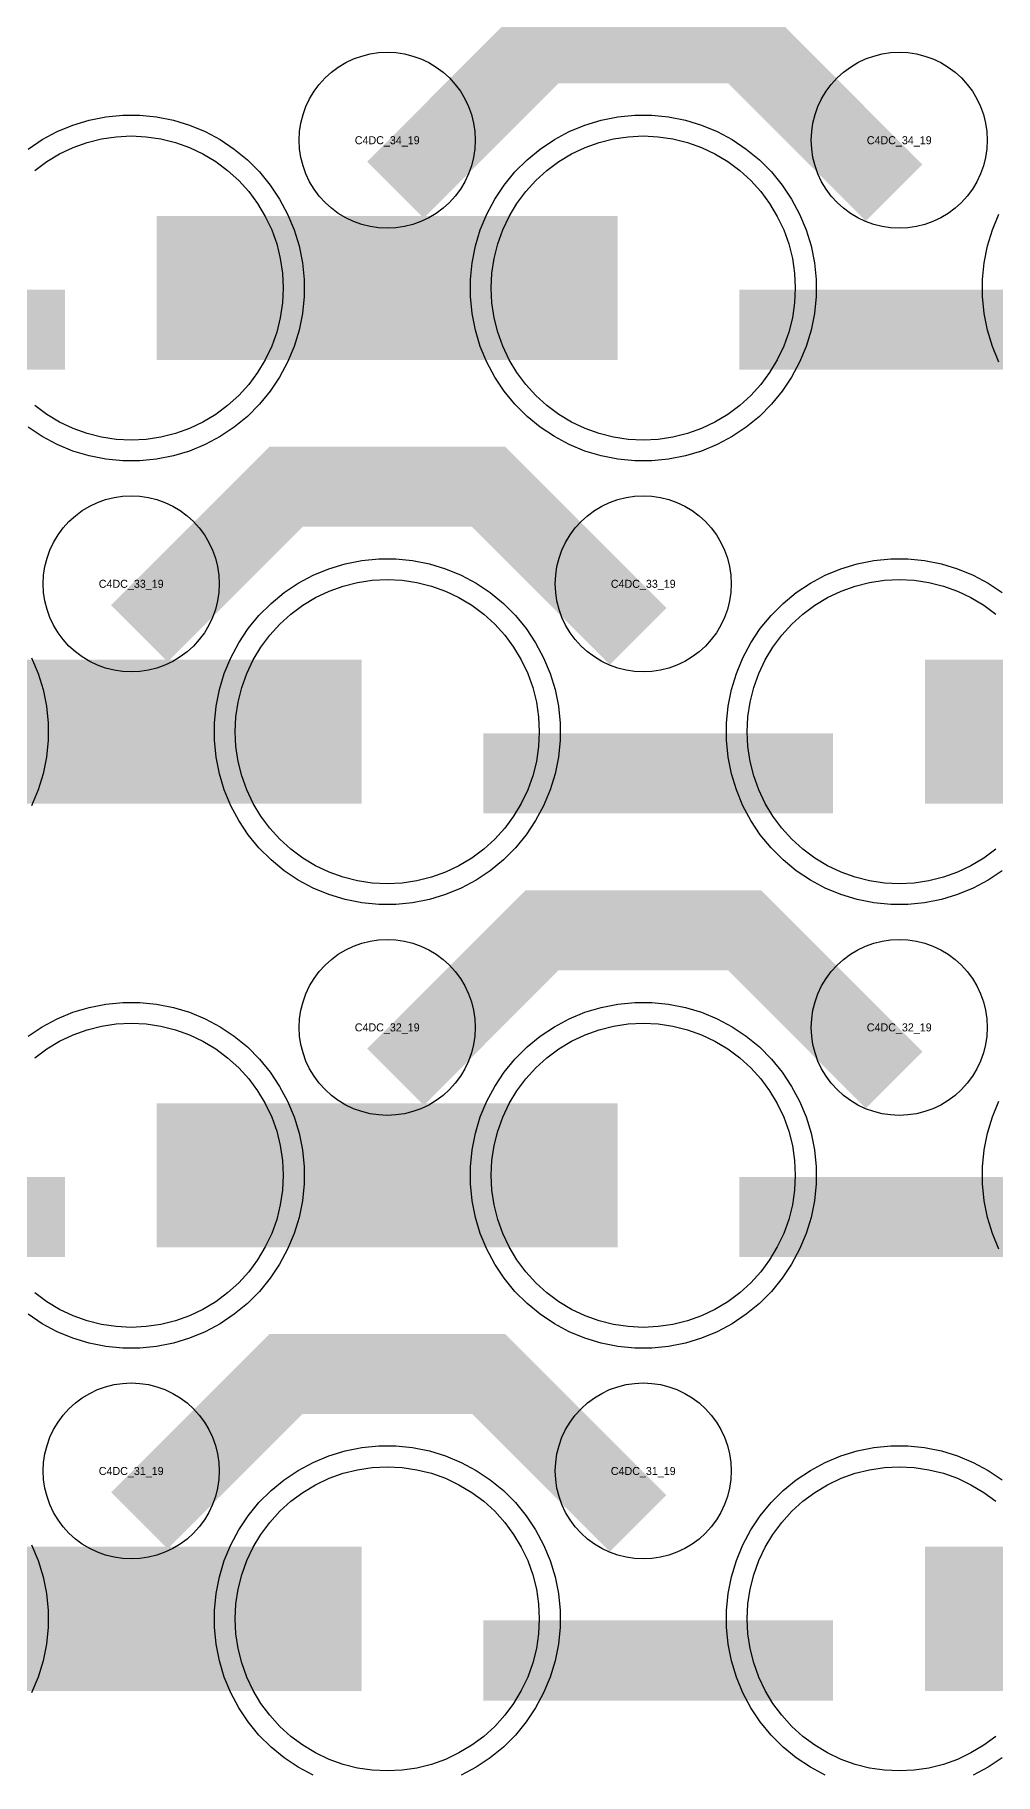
# Model space of a CAD drawing. Extents: x -11880 to 11880, y -14992 to 14992.
# Drawn here: x -5950 to -5650, y -10593 to -10049 of the extents above; entities that cross this region are included whole.
import ezdxf
from ezdxf.enums import TextEntityAlignment as Align

# ---------------------------------------------------------------- set-up
doc = ezdxf.new("R2010")
doc.units = 0
doc.header["$MEASUREMENT"] = 0
for name, color, linetype in [('GDS_775_DT_237', 138, 'CONTINUOUS'), ('RDL1_FS', 34, 'CONTINUOUS'), ('RDL_BS', 160, 'CONTINUOUS')]:
    doc.layers.add(name, color=color, linetype=linetype)

msp = doc.modelspace()

# ---------------------------------------------------------------- linework, layer by layer
at = {"layer": 'RDL1_FS'}
for points in [[(-5950.14, -10091.661), (-5946.395, -10088.883), (-5942.395, -10086.485), (-5938.181, -10084.493), (-5933.791, -10082.921), (-5929.268, -10081.789), (-5924.657, -10081.105), (-5920, -10080.876), (-5915.343, -10081.105), (-5910.732, -10081.789), (-5906.209, -10082.921), (-5901.819, -10084.493), (-5897.605, -10086.485), (-5893.605, -10088.883), (-5889.86, -10091.661), (-5886.406, -10094.791), (-5883.276, -10098.245), (-5880.498, -10101.99), (-5878.1, -10105.99), (-5876.108, -10110.204), (-5874.536, -10114.594), (-5873.404, -10119.117), (-5872.72, -10123.728), (-5872.491, -10128.385), (-5872.72, -10133.042), (-5873.404, -10137.653), (-5874.536, -10142.176), (-5876.108, -10146.566), (-5878.1, -10150.78), (-5880.498, -10154.78), (-5883.276, -10158.525), (-5886.406, -10161.979), (-5889.86, -10165.109), (-5893.605, -10167.887), (-5897.605, -10170.285), (-5901.819, -10172.277), (-5906.209, -10173.849), (-5910.732, -10174.981), (-5915.343, -10175.665), (-5920, -10175.894), (-5924.657, -10175.665), (-5929.268, -10174.981), (-5933.791, -10173.849), (-5938.181, -10172.277), (-5942.395, -10170.285), (-5946.395, -10167.887), (-5950.14, -10165.109)], [(-5649.86, -10303.674), (-5653.605, -10306.452), (-5657.605, -10308.85), (-5661.819, -10310.842), (-5666.209, -10312.414), (-5670.732, -10313.546), (-5675.343, -10314.23), (-5680, -10314.459), (-5684.657, -10314.23), (-5689.268, -10313.546), (-5693.791, -10312.414), (-5698.181, -10310.842), (-5702.395, -10308.85), (-5706.395, -10306.452), (-5710.14, -10303.674), (-5713.594, -10300.544), (-5716.724, -10297.09), (-5719.502, -10293.345), (-5721.9, -10289.345), (-5723.892, -10285.131), (-5725.464, -10280.741), (-5726.596, -10276.218), (-5727.28, -10271.607), (-5727.509, -10266.95), (-5727.28, -10262.293), (-5726.596, -10257.682), (-5725.464, -10253.159), (-5723.892, -10248.769), (-5721.9, -10244.555), (-5719.502, -10240.555), (-5716.724, -10236.81), (-5713.594, -10233.356), (-5710.14, -10230.226), (-5706.395, -10227.448), (-5702.395, -10225.05), (-5698.181, -10223.058), (-5693.791, -10221.486), (-5689.268, -10220.354), (-5684.657, -10219.67), (-5680, -10219.441), (-5675.343, -10219.67), (-5670.732, -10220.354), (-5666.209, -10221.486), (-5661.819, -10223.058), (-5657.605, -10225.05), (-5653.605, -10227.448), (-5649.86, -10230.226)]]:
    msp.add_lwpolyline(points, dxfattribs=at)
for points in [[(-5760, -10175.894), (-5764.657, -10175.665), (-5769.268, -10174.981), (-5773.791, -10173.849), (-5778.181, -10172.277), (-5782.395, -10170.285), (-5786.395, -10167.887), (-5790.14, -10165.109), (-5793.594, -10161.979), (-5796.724, -10158.525), (-5799.502, -10154.78), (-5801.9, -10150.78), (-5803.892, -10146.566), (-5805.464, -10142.176), (-5806.596, -10137.653), (-5807.28, -10133.042), (-5807.509, -10128.385), (-5807.28, -10123.728), (-5806.596, -10119.117), (-5805.464, -10114.594), (-5803.892, -10110.204), (-5801.9, -10105.99), (-5799.502, -10101.99), (-5796.724, -10098.245), (-5793.594, -10094.791), (-5790.14, -10091.661), (-5786.395, -10088.883), (-5782.395, -10086.485), (-5778.181, -10084.493), (-5773.791, -10082.921), (-5769.268, -10081.789), (-5764.657, -10081.105), (-5760, -10080.876), (-5755.343, -10081.105), (-5750.732, -10081.789), (-5746.209, -10082.921), (-5741.819, -10084.493), (-5737.605, -10086.485), (-5733.605, -10088.883), (-5729.86, -10091.661), (-5726.406, -10094.791), (-5723.276, -10098.245), (-5720.498, -10101.99), (-5718.1, -10105.99), (-5716.108, -10110.204), (-5714.536, -10114.594), (-5713.404, -10119.117), (-5712.72, -10123.728), (-5712.491, -10128.385), (-5712.72, -10133.042), (-5713.404, -10137.653), (-5714.536, -10142.176), (-5716.108, -10146.566), (-5718.1, -10150.78), (-5720.498, -10154.78), (-5723.276, -10158.525), (-5726.406, -10161.979), (-5729.86, -10165.109), (-5733.605, -10167.887), (-5737.605, -10170.285), (-5741.819, -10172.277), (-5746.209, -10173.849), (-5750.732, -10174.981), (-5755.343, -10175.665)], [(-5840, -10314.459), (-5844.657, -10314.23), (-5849.268, -10313.546), (-5853.791, -10312.414), (-5858.181, -10310.842), (-5862.395, -10308.85), (-5866.395, -10306.452), (-5870.14, -10303.674), (-5873.594, -10300.544), (-5876.724, -10297.09), (-5879.502, -10293.345), (-5881.9, -10289.345), (-5883.892, -10285.131), (-5885.464, -10280.741), (-5886.596, -10276.218), (-5887.28, -10271.607), (-5887.509, -10266.95), (-5887.28, -10262.293), (-5886.596, -10257.682), (-5885.464, -10253.159), (-5883.892, -10248.769), (-5881.9, -10244.555), (-5879.502, -10240.555), (-5876.724, -10236.81), (-5873.594, -10233.356), (-5870.14, -10230.226), (-5866.395, -10227.448), (-5862.395, -10225.05), (-5858.181, -10223.058), (-5853.791, -10221.486), (-5849.268, -10220.354), (-5844.657, -10219.67), (-5840, -10219.441), (-5835.343, -10219.67), (-5830.732, -10220.354), (-5826.209, -10221.486), (-5821.819, -10223.058), (-5817.605, -10225.05), (-5813.605, -10227.448), (-5809.86, -10230.226), (-5806.406, -10233.356), (-5803.276, -10236.81), (-5800.498, -10240.555), (-5798.1, -10244.555), (-5796.108, -10248.769), (-5794.536, -10253.159), (-5793.404, -10257.682), (-5792.72, -10262.293), (-5792.491, -10266.95), (-5792.72, -10271.607), (-5793.404, -10276.218), (-5794.536, -10280.741), (-5796.108, -10285.131), (-5798.1, -10289.345), (-5800.498, -10293.345), (-5803.276, -10297.09), (-5806.406, -10300.544), (-5809.86, -10303.674), (-5813.605, -10306.452), (-5817.605, -10308.85), (-5821.819, -10310.842), (-5826.209, -10312.414), (-5830.732, -10313.546), (-5835.343, -10314.23)]]:
    msp.add_lwpolyline(points, close=True, dxfattribs=at)
for points in [[(-5911.998, -10128.385, 45, 45, 0), (-5839.998, -10128.385, 45, 45, 0)], [(-5839.998, -10128.385, 45, 45, 0), (-5767.998, -10128.385, 45, 45, 0)], [(-5991.998, -10266.95, 45, 45, 0), (-5919.998, -10266.95, 45, 45, 0)], [(-5919.998, -10266.95, 45, 45, 0), (-5847.998, -10266.95, 45, 45, 0)], [(-5671.998, -10266.95, 45, 45, 0), (-5599.998, -10266.95, 45, 45, 0)]]:
    msp.add_lwpolyline(points, format="xyseb", dxfattribs=at)
at = {"layer": 'RDL1_FS', "color": 240, "true_color": 0xed1f24}
for points in [[(-5950.14, -10368.791), (-5946.395, -10366.013), (-5942.395, -10363.615), (-5938.181, -10361.623), (-5933.791, -10360.051), (-5929.268, -10358.919), (-5924.657, -10358.235), (-5920, -10358.006), (-5915.343, -10358.235), (-5910.732, -10358.919), (-5906.209, -10360.051), (-5901.819, -10361.623), (-5897.605, -10363.615), (-5893.605, -10366.013), (-5889.86, -10368.791), (-5886.406, -10371.921), (-5883.276, -10375.375), (-5880.498, -10379.12), (-5878.1, -10383.12), (-5876.108, -10387.334), (-5874.536, -10391.724), (-5873.404, -10396.247), (-5872.72, -10400.858), (-5872.491, -10405.515), (-5872.72, -10410.172), (-5873.404, -10414.783), (-5874.536, -10419.306), (-5876.108, -10423.696), (-5878.1, -10427.91), (-5880.498, -10431.91), (-5883.276, -10435.655), (-5886.406, -10439.109), (-5889.86, -10442.239), (-5893.605, -10445.017), (-5897.605, -10447.415), (-5901.819, -10449.407), (-5906.209, -10450.979), (-5910.732, -10452.111), (-5915.343, -10452.795), (-5920, -10453.024), (-5924.657, -10452.795), (-5929.268, -10452.111), (-5933.791, -10450.979), (-5938.181, -10449.407), (-5942.395, -10447.415), (-5946.395, -10445.017), (-5950.14, -10442.239)], [(-5649.86, -10580.804), (-5653.605, -10583.582), (-5657.605, -10585.98), (-5661.819, -10587.972), (-5666.209, -10589.544), (-5670.732, -10590.676), (-5675.343, -10591.36), (-5680, -10591.589), (-5684.657, -10591.36), (-5689.268, -10590.676), (-5693.791, -10589.544), (-5698.181, -10587.972), (-5702.395, -10585.98), (-5706.395, -10583.582), (-5710.14, -10580.804), (-5713.594, -10577.674), (-5716.724, -10574.22), (-5719.502, -10570.475), (-5721.9, -10566.475), (-5723.892, -10562.261), (-5725.464, -10557.871), (-5726.596, -10553.348), (-5727.28, -10548.737), (-5727.509, -10544.08), (-5727.28, -10539.423), (-5726.596, -10534.812), (-5725.464, -10530.289), (-5723.892, -10525.899), (-5721.9, -10521.685), (-5719.502, -10517.685), (-5716.724, -10513.94), (-5713.594, -10510.486), (-5710.14, -10507.356), (-5706.395, -10504.578), (-5702.395, -10502.18), (-5698.181, -10500.188), (-5693.791, -10498.616), (-5689.268, -10497.484), (-5684.657, -10496.8), (-5680, -10496.571), (-5675.343, -10496.8), (-5670.732, -10497.484), (-5666.209, -10498.616), (-5661.819, -10500.188), (-5657.605, -10502.18), (-5653.605, -10504.578), (-5649.86, -10507.356)]]:
    msp.add_lwpolyline(points, dxfattribs=at)
for points in [[(-5760, -10453.024), (-5764.657, -10452.795), (-5769.268, -10452.111), (-5773.791, -10450.979), (-5778.181, -10449.407), (-5782.395, -10447.415), (-5786.395, -10445.017), (-5790.14, -10442.239), (-5793.594, -10439.109), (-5796.724, -10435.655), (-5799.502, -10431.91), (-5801.9, -10427.91), (-5803.892, -10423.696), (-5805.464, -10419.306), (-5806.596, -10414.783), (-5807.28, -10410.172), (-5807.509, -10405.515), (-5807.28, -10400.858), (-5806.596, -10396.247), (-5805.464, -10391.724), (-5803.892, -10387.334), (-5801.9, -10383.12), (-5799.502, -10379.12), (-5796.724, -10375.375), (-5793.594, -10371.921), (-5790.14, -10368.791), (-5786.395, -10366.013), (-5782.395, -10363.615), (-5778.181, -10361.623), (-5773.791, -10360.051), (-5769.268, -10358.919), (-5764.657, -10358.235), (-5760, -10358.006), (-5755.343, -10358.235), (-5750.732, -10358.919), (-5746.209, -10360.051), (-5741.819, -10361.623), (-5737.605, -10363.615), (-5733.605, -10366.013), (-5729.86, -10368.791), (-5726.406, -10371.921), (-5723.276, -10375.375), (-5720.498, -10379.12), (-5718.1, -10383.12), (-5716.108, -10387.334), (-5714.536, -10391.724), (-5713.404, -10396.247), (-5712.72, -10400.858), (-5712.491, -10405.515), (-5712.72, -10410.172), (-5713.404, -10414.783), (-5714.536, -10419.306), (-5716.108, -10423.696), (-5718.1, -10427.91), (-5720.498, -10431.91), (-5723.276, -10435.655), (-5726.406, -10439.109), (-5729.86, -10442.239), (-5733.605, -10445.017), (-5737.605, -10447.415), (-5741.819, -10449.407), (-5746.209, -10450.979), (-5750.732, -10452.111), (-5755.343, -10452.795)], [(-5840, -10591.589), (-5844.657, -10591.36), (-5849.268, -10590.676), (-5853.791, -10589.544), (-5858.181, -10587.972), (-5862.395, -10585.98), (-5866.395, -10583.582), (-5870.14, -10580.804), (-5873.594, -10577.674), (-5876.724, -10574.22), (-5879.502, -10570.475), (-5881.9, -10566.475), (-5883.892, -10562.261), (-5885.464, -10557.871), (-5886.596, -10553.348), (-5887.28, -10548.737), (-5887.509, -10544.08), (-5887.28, -10539.423), (-5886.596, -10534.812), (-5885.464, -10530.289), (-5883.892, -10525.899), (-5881.9, -10521.685), (-5879.502, -10517.685), (-5876.724, -10513.94), (-5873.594, -10510.486), (-5870.14, -10507.356), (-5866.395, -10504.578), (-5862.395, -10502.18), (-5858.181, -10500.188), (-5853.791, -10498.616), (-5849.268, -10497.484), (-5844.657, -10496.8), (-5840, -10496.571), (-5835.343, -10496.8), (-5830.732, -10497.484), (-5826.209, -10498.616), (-5821.819, -10500.188), (-5817.605, -10502.18), (-5813.605, -10504.578), (-5809.86, -10507.356), (-5806.406, -10510.486), (-5803.276, -10513.94), (-5800.498, -10517.685), (-5798.1, -10521.685), (-5796.108, -10525.899), (-5794.536, -10530.289), (-5793.404, -10534.812), (-5792.72, -10539.423), (-5792.491, -10544.08), (-5792.72, -10548.737), (-5793.404, -10553.348), (-5794.536, -10557.871), (-5796.108, -10562.261), (-5798.1, -10566.475), (-5800.498, -10570.475), (-5803.276, -10574.22), (-5806.406, -10577.674), (-5809.86, -10580.804), (-5813.605, -10583.582), (-5817.605, -10585.98), (-5821.819, -10587.972), (-5826.209, -10589.544), (-5830.732, -10590.676), (-5835.343, -10591.36)]]:
    msp.add_lwpolyline(points, close=True, dxfattribs=at)
for points in [[(-5911.998, -10405.515, 45, 45, 0), (-5839.998, -10405.515, 45, 45, 0)], [(-5839.998, -10405.515, 45, 45, 0), (-5767.998, -10405.515, 45, 45, 0)], [(-5991.998, -10544.08, 45, 45, 0), (-5919.998, -10544.08, 45, 45, 0)], [(-5919.998, -10544.08, 45, 45, 0), (-5847.998, -10544.08, 45, 45, 0)], [(-5671.998, -10544.08, 45, 45, 0), (-5599.998, -10544.08, 45, 45, 0)]]:
    msp.add_lwpolyline(points, format="xyseb", dxfattribs=at)
at = {"layer": 'RDL_BS'}
for points in [[(-5837.438, -10097.699, 25, 25, 0), (-5791.623, -10051.884, 25, 25, 0), (-5758.07, -10051.884, 25, 25, 0)], [(-5681.599, -10098.598, 25, 25, 0), (-5728.313, -10051.884, 25, 25, 0), (-5758.071, -10051.884, 25, 25, 0)], [(-6049.984, -10141.398, 25, 25, 0), (-5940.719, -10141.398, 25, 25, 0)], [(-5729.984, -10141.398, 25, 25, 0), (-5620.719, -10141.398, 25, 25, 0)], [(-5917.438, -10236.264, 25, 25, 0), (-5871.623, -10190.449, 25, 25, 0), (-5838.07, -10190.449, 25, 25, 0)], [(-5761.599, -10237.163, 25, 25, 0), (-5808.313, -10190.449, 25, 25, 0), (-5838.071, -10190.449, 25, 25, 0)], [(-5809.984, -10279.963, 25, 25, 0), (-5700.719, -10279.963, 25, 25, 0)], [(-5837.438, -10374.829, 25, 25, 0), (-5791.623, -10329.014, 25, 25, 0), (-5758.07, -10329.014, 25, 25, 0)], [(-5681.599, -10375.728, 25, 25, 0), (-5728.313, -10329.014, 25, 25, 0), (-5758.071, -10329.014, 25, 25, 0)], [(-5917.438, -10513.394, 25, 25, 0), (-5871.623, -10467.579, 25, 25, 0), (-5838.07, -10467.579, 25, 25, 0)], [(-5761.599, -10514.293, 25, 25, 0), (-5808.313, -10467.579, 25, 25, 0), (-5838.071, -10467.579, 25, 25, 0)]]:
    msp.add_lwpolyline(points, format="xyseb", dxfattribs=at)
for points in [[(-5840, -10109.691), (-5842.693, -10109.559), (-5845.365, -10109.163), (-5847.984, -10108.506), (-5850.519, -10107.599), (-5852.956, -10106.447), (-5855.28, -10105.054), (-5857.443, -10103.451), (-5859.442, -10101.639), (-5861.254, -10099.64), (-5862.857, -10097.477), (-5864.25, -10095.153), (-5865.402, -10092.716), (-5866.309, -10090.181), (-5866.966, -10087.562), (-5867.362, -10084.89), (-5867.494, -10082.197), (-5867.362, -10079.504), (-5866.966, -10076.832), (-5866.309, -10074.213), (-5865.402, -10071.678), (-5864.25, -10069.241), (-5862.857, -10066.917), (-5861.254, -10064.754), (-5859.442, -10062.755), (-5857.443, -10060.943), (-5855.28, -10059.34), (-5852.956, -10057.947), (-5850.519, -10056.795), (-5847.984, -10055.888), (-5845.365, -10055.231), (-5842.693, -10054.835), (-5840, -10054.703), (-5837.307, -10054.835), (-5834.635, -10055.231), (-5832.016, -10055.888), (-5829.481, -10056.795), (-5827.044, -10057.947), (-5824.72, -10059.34), (-5822.557, -10060.943), (-5820.558, -10062.755), (-5818.746, -10064.754), (-5817.143, -10066.917), (-5815.75, -10069.241), (-5814.598, -10071.678), (-5813.691, -10074.213), (-5813.034, -10076.832), (-5812.638, -10079.504), (-5812.506, -10082.197), (-5812.638, -10084.89), (-5813.034, -10087.562), (-5813.691, -10090.181), (-5814.598, -10092.716), (-5815.75, -10095.153), (-5817.143, -10097.477), (-5818.746, -10099.64), (-5820.558, -10101.639), (-5822.557, -10103.451), (-5824.72, -10105.054), (-5827.044, -10106.447), (-5829.481, -10107.599), (-5832.016, -10108.506), (-5834.635, -10109.163), (-5837.307, -10109.559)], [(-5680, -10109.691), (-5682.693, -10109.559), (-5685.365, -10109.163), (-5687.984, -10108.506), (-5690.519, -10107.599), (-5692.956, -10106.447), (-5695.28, -10105.054), (-5697.443, -10103.451), (-5699.442, -10101.639), (-5701.254, -10099.64), (-5702.857, -10097.477), (-5704.25, -10095.153), (-5705.402, -10092.716), (-5706.309, -10090.181), (-5706.966, -10087.562), (-5707.362, -10084.89), (-5707.494, -10082.197), (-5707.362, -10079.504), (-5706.966, -10076.832), (-5706.309, -10074.213), (-5705.402, -10071.678), (-5704.25, -10069.241), (-5702.857, -10066.917), (-5701.254, -10064.754), (-5699.442, -10062.755), (-5697.443, -10060.943), (-5695.28, -10059.34), (-5692.956, -10057.947), (-5690.519, -10056.795), (-5687.984, -10055.888), (-5685.365, -10055.231), (-5682.693, -10054.835), (-5680, -10054.703), (-5677.307, -10054.835), (-5674.635, -10055.231), (-5672.016, -10055.888), (-5669.481, -10056.795), (-5667.044, -10057.947), (-5664.72, -10059.34), (-5662.557, -10060.943), (-5660.558, -10062.755), (-5658.746, -10064.754), (-5657.143, -10066.917), (-5655.75, -10069.241), (-5654.598, -10071.678), (-5653.691, -10074.213), (-5653.034, -10076.832), (-5652.638, -10079.504), (-5652.506, -10082.197), (-5652.638, -10084.89), (-5653.034, -10087.562), (-5653.691, -10090.181), (-5654.598, -10092.716), (-5655.75, -10095.153), (-5657.143, -10097.477), (-5658.746, -10099.64), (-5660.558, -10101.639), (-5662.557, -10103.451), (-5664.72, -10105.054), (-5667.044, -10106.447), (-5669.481, -10107.599), (-5672.016, -10108.506), (-5674.635, -10109.163), (-5677.307, -10109.559)], [(-5762.644, -10182.385), (-5767.938, -10181.868), (-5773.165, -10180.822), (-5778.205, -10179.291), (-5783.115, -10177.26), (-5787.777, -10174.768), (-5792.191, -10171.821), (-5796.292, -10168.459), (-5800.074, -10164.677), (-5803.436, -10160.576), (-5806.383, -10156.162), (-5808.875, -10151.5), (-5810.906, -10146.59), (-5812.437, -10141.55), (-5813.483, -10136.323), (-5814, -10131.029), (-5814, -10125.741), (-5813.483, -10120.447), (-5812.437, -10115.22), (-5810.906, -10110.18), (-5808.875, -10105.27), (-5806.383, -10100.608), (-5803.436, -10096.194), (-5800.074, -10092.093), (-5796.292, -10088.311), (-5792.191, -10084.949), (-5787.777, -10082.002), (-5783.115, -10079.51), (-5778.205, -10077.479), (-5773.165, -10075.948), (-5767.938, -10074.902), (-5762.644, -10074.385), (-5757.356, -10074.385), (-5752.062, -10074.902), (-5746.835, -10075.948), (-5741.795, -10077.479), (-5736.885, -10079.51), (-5732.223, -10082.002), (-5727.809, -10084.949), (-5723.708, -10088.311), (-5719.926, -10092.093), (-5716.564, -10096.194), (-5713.617, -10100.608), (-5711.125, -10105.27), (-5709.094, -10110.18), (-5707.563, -10115.22), (-5706.517, -10120.447), (-5706, -10125.741), (-5706, -10131.029), (-5706.517, -10136.323), (-5707.563, -10141.55), (-5709.094, -10146.59), (-5711.125, -10151.5), (-5713.617, -10156.162), (-5716.564, -10160.576), (-5719.926, -10164.677), (-5723.708, -10168.459), (-5727.809, -10171.821), (-5732.223, -10174.768), (-5736.885, -10177.26), (-5741.795, -10179.291), (-5746.835, -10180.822), (-5752.062, -10181.868), (-5757.356, -10182.385)], [(-5920, -10248.256), (-5922.693, -10248.124), (-5925.365, -10247.728), (-5927.984, -10247.071), (-5930.519, -10246.164), (-5932.956, -10245.012), (-5935.28, -10243.619), (-5937.443, -10242.016), (-5939.442, -10240.204), (-5941.254, -10238.205), (-5942.857, -10236.042), (-5944.25, -10233.718), (-5945.402, -10231.281), (-5946.309, -10228.746), (-5946.966, -10226.127), (-5947.362, -10223.455), (-5947.494, -10220.762), (-5947.362, -10218.069), (-5946.966, -10215.397), (-5946.309, -10212.778), (-5945.402, -10210.243), (-5944.25, -10207.806), (-5942.857, -10205.482), (-5941.254, -10203.319), (-5939.442, -10201.32), (-5937.443, -10199.508), (-5935.28, -10197.905), (-5932.956, -10196.512), (-5930.519, -10195.36), (-5927.984, -10194.453), (-5925.365, -10193.796), (-5922.693, -10193.4), (-5920, -10193.268), (-5917.307, -10193.4), (-5914.635, -10193.796), (-5912.016, -10194.453), (-5909.481, -10195.36), (-5907.044, -10196.512), (-5904.72, -10197.905), (-5902.557, -10199.508), (-5900.558, -10201.32), (-5898.746, -10203.319), (-5897.143, -10205.482), (-5895.75, -10207.806), (-5894.598, -10210.243), (-5893.691, -10212.778), (-5893.034, -10215.397), (-5892.638, -10218.069), (-5892.506, -10220.762), (-5892.638, -10223.455), (-5893.034, -10226.127), (-5893.691, -10228.746), (-5894.598, -10231.281), (-5895.75, -10233.718), (-5897.143, -10236.042), (-5898.746, -10238.205), (-5900.558, -10240.204), (-5902.557, -10242.016), (-5904.72, -10243.619), (-5907.044, -10245.012), (-5909.481, -10246.164), (-5912.016, -10247.071), (-5914.635, -10247.728), (-5917.307, -10248.124)], [(-5760, -10248.256), (-5762.693, -10248.124), (-5765.365, -10247.728), (-5767.984, -10247.071), (-5770.519, -10246.164), (-5772.956, -10245.012), (-5775.28, -10243.619), (-5777.443, -10242.016), (-5779.442, -10240.204), (-5781.254, -10238.205), (-5782.857, -10236.042), (-5784.25, -10233.718), (-5785.402, -10231.281), (-5786.309, -10228.746), (-5786.966, -10226.127), (-5787.362, -10223.455), (-5787.494, -10220.762), (-5787.362, -10218.069), (-5786.966, -10215.397), (-5786.309, -10212.778), (-5785.402, -10210.243), (-5784.25, -10207.806), (-5782.857, -10205.482), (-5781.254, -10203.319), (-5779.442, -10201.32), (-5777.443, -10199.508), (-5775.28, -10197.905), (-5772.956, -10196.512), (-5770.519, -10195.36), (-5767.984, -10194.453), (-5765.365, -10193.796), (-5762.693, -10193.4), (-5760, -10193.268), (-5757.307, -10193.4), (-5754.635, -10193.796), (-5752.016, -10194.453), (-5749.481, -10195.36), (-5747.044, -10196.512), (-5744.72, -10197.905), (-5742.557, -10199.508), (-5740.558, -10201.32), (-5738.746, -10203.319), (-5737.143, -10205.482), (-5735.75, -10207.806), (-5734.598, -10210.243), (-5733.691, -10212.778), (-5733.034, -10215.397), (-5732.638, -10218.069), (-5732.506, -10220.762), (-5732.638, -10223.455), (-5733.034, -10226.127), (-5733.691, -10228.746), (-5734.598, -10231.281), (-5735.75, -10233.718), (-5737.143, -10236.042), (-5738.746, -10238.205), (-5740.558, -10240.204), (-5742.557, -10242.016), (-5744.72, -10243.619), (-5747.044, -10245.012), (-5749.481, -10246.164), (-5752.016, -10247.071), (-5754.635, -10247.728), (-5757.307, -10248.124)], [(-5842.644, -10320.95), (-5847.938, -10320.433), (-5853.165, -10319.387), (-5858.205, -10317.856), (-5863.115, -10315.825), (-5867.777, -10313.333), (-5872.191, -10310.386), (-5876.292, -10307.024), (-5880.074, -10303.242), (-5883.436, -10299.141), (-5886.383, -10294.727), (-5888.875, -10290.065), (-5890.906, -10285.155), (-5892.437, -10280.115), (-5893.483, -10274.888), (-5894, -10269.594), (-5894, -10264.306), (-5893.483, -10259.012), (-5892.437, -10253.785), (-5890.906, -10248.745), (-5888.875, -10243.835), (-5886.383, -10239.173), (-5883.436, -10234.759), (-5880.074, -10230.658), (-5876.292, -10226.876), (-5872.191, -10223.514), (-5867.777, -10220.567), (-5863.115, -10218.075), (-5858.205, -10216.044), (-5853.165, -10214.513), (-5847.938, -10213.467), (-5842.644, -10212.95), (-5837.356, -10212.95), (-5832.062, -10213.467), (-5826.835, -10214.513), (-5821.795, -10216.044), (-5816.885, -10218.075), (-5812.223, -10220.567), (-5807.809, -10223.514), (-5803.708, -10226.876), (-5799.926, -10230.658), (-5796.564, -10234.759), (-5793.617, -10239.173), (-5791.125, -10243.835), (-5789.094, -10248.745), (-5787.563, -10253.785), (-5786.517, -10259.012), (-5786, -10264.306), (-5786, -10269.594), (-5786.517, -10274.888), (-5787.563, -10280.115), (-5789.094, -10285.155), (-5791.125, -10290.065), (-5793.617, -10294.727), (-5796.564, -10299.141), (-5799.926, -10303.242), (-5803.708, -10307.024), (-5807.809, -10310.386), (-5812.223, -10313.333), (-5816.885, -10315.825), (-5821.795, -10317.856), (-5826.835, -10319.387), (-5832.062, -10320.433), (-5837.356, -10320.95)], [(-5840, -10386.821), (-5842.693, -10386.689), (-5845.365, -10386.293), (-5847.984, -10385.636), (-5850.519, -10384.729), (-5852.956, -10383.577), (-5855.28, -10382.184), (-5857.443, -10380.581), (-5859.442, -10378.769), (-5861.254, -10376.77), (-5862.857, -10374.607), (-5864.25, -10372.283), (-5865.402, -10369.846), (-5866.309, -10367.311), (-5866.966, -10364.692), (-5867.362, -10362.02), (-5867.494, -10359.327), (-5867.362, -10356.634), (-5866.966, -10353.962), (-5866.309, -10351.343), (-5865.402, -10348.808), (-5864.25, -10346.371), (-5862.857, -10344.047), (-5861.254, -10341.884), (-5859.442, -10339.885), (-5857.443, -10338.073), (-5855.28, -10336.47), (-5852.956, -10335.077), (-5850.519, -10333.925), (-5847.984, -10333.018), (-5845.365, -10332.361), (-5842.693, -10331.965), (-5840, -10331.833), (-5837.307, -10331.965), (-5834.635, -10332.361), (-5832.016, -10333.018), (-5829.481, -10333.925), (-5827.044, -10335.077), (-5824.72, -10336.47), (-5822.557, -10338.073), (-5820.558, -10339.885), (-5818.746, -10341.884), (-5817.143, -10344.047), (-5815.75, -10346.371), (-5814.598, -10348.808), (-5813.691, -10351.343), (-5813.034, -10353.962), (-5812.638, -10356.634), (-5812.506, -10359.327), (-5812.638, -10362.02), (-5813.034, -10364.692), (-5813.691, -10367.311), (-5814.598, -10369.846), (-5815.75, -10372.283), (-5817.143, -10374.607), (-5818.746, -10376.77), (-5820.558, -10378.769), (-5822.557, -10380.581), (-5824.72, -10382.184), (-5827.044, -10383.577), (-5829.481, -10384.729), (-5832.016, -10385.636), (-5834.635, -10386.293), (-5837.307, -10386.689)], [(-5680, -10386.821), (-5682.693, -10386.689), (-5685.365, -10386.293), (-5687.984, -10385.636), (-5690.519, -10384.729), (-5692.956, -10383.577), (-5695.28, -10382.184), (-5697.443, -10380.581), (-5699.442, -10378.769), (-5701.254, -10376.77), (-5702.857, -10374.607), (-5704.25, -10372.283), (-5705.402, -10369.846), (-5706.309, -10367.311), (-5706.966, -10364.692), (-5707.362, -10362.02), (-5707.494, -10359.327), (-5707.362, -10356.634), (-5706.966, -10353.962), (-5706.309, -10351.343), (-5705.402, -10348.808), (-5704.25, -10346.371), (-5702.857, -10344.047), (-5701.254, -10341.884), (-5699.442, -10339.885), (-5697.443, -10338.073), (-5695.28, -10336.47), (-5692.956, -10335.077), (-5690.519, -10333.925), (-5687.984, -10333.018), (-5685.365, -10332.361), (-5682.693, -10331.965), (-5680, -10331.833), (-5677.307, -10331.965), (-5674.635, -10332.361), (-5672.016, -10333.018), (-5669.481, -10333.925), (-5667.044, -10335.077), (-5664.72, -10336.47), (-5662.557, -10338.073), (-5660.558, -10339.885), (-5658.746, -10341.884), (-5657.143, -10344.047), (-5655.75, -10346.371), (-5654.598, -10348.808), (-5653.691, -10351.343), (-5653.034, -10353.962), (-5652.638, -10356.634), (-5652.506, -10359.327), (-5652.638, -10362.02), (-5653.034, -10364.692), (-5653.691, -10367.311), (-5654.598, -10369.846), (-5655.75, -10372.283), (-5657.143, -10374.607), (-5658.746, -10376.77), (-5660.558, -10378.769), (-5662.557, -10380.581), (-5664.72, -10382.184), (-5667.044, -10383.577), (-5669.481, -10384.729), (-5672.016, -10385.636), (-5674.635, -10386.293), (-5677.307, -10386.689)], [(-5920, -10525.386), (-5922.693, -10525.254), (-5925.365, -10524.858), (-5927.984, -10524.201), (-5930.519, -10523.294), (-5932.956, -10522.142), (-5935.28, -10520.749), (-5937.443, -10519.146), (-5939.442, -10517.334), (-5941.254, -10515.335), (-5942.857, -10513.172), (-5944.25, -10510.848), (-5945.402, -10508.411), (-5946.309, -10505.876), (-5946.966, -10503.257), (-5947.362, -10500.585), (-5947.494, -10497.892), (-5947.362, -10495.199), (-5946.966, -10492.527), (-5946.309, -10489.908), (-5945.402, -10487.373), (-5944.25, -10484.936), (-5942.857, -10482.612), (-5941.254, -10480.449), (-5939.442, -10478.45), (-5937.443, -10476.638), (-5935.28, -10475.035), (-5932.956, -10473.642), (-5930.519, -10472.49), (-5927.984, -10471.583), (-5925.365, -10470.926), (-5922.693, -10470.53), (-5920, -10470.398), (-5917.307, -10470.53), (-5914.635, -10470.926), (-5912.016, -10471.583), (-5909.481, -10472.49), (-5907.044, -10473.642), (-5904.72, -10475.035), (-5902.557, -10476.638), (-5900.558, -10478.45), (-5898.746, -10480.449), (-5897.143, -10482.612), (-5895.75, -10484.936), (-5894.598, -10487.373), (-5893.691, -10489.908), (-5893.034, -10492.527), (-5892.638, -10495.199), (-5892.506, -10497.892), (-5892.638, -10500.585), (-5893.034, -10503.257), (-5893.691, -10505.876), (-5894.598, -10508.411), (-5895.75, -10510.848), (-5897.143, -10513.172), (-5898.746, -10515.335), (-5900.558, -10517.334), (-5902.557, -10519.146), (-5904.72, -10520.749), (-5907.044, -10522.142), (-5909.481, -10523.294), (-5912.016, -10524.201), (-5914.635, -10524.858), (-5917.307, -10525.254)], [(-5760, -10525.386), (-5762.693, -10525.254), (-5765.365, -10524.858), (-5767.984, -10524.201), (-5770.519, -10523.294), (-5772.956, -10522.142), (-5775.28, -10520.749), (-5777.443, -10519.146), (-5779.442, -10517.334), (-5781.254, -10515.335), (-5782.857, -10513.172), (-5784.25, -10510.848), (-5785.402, -10508.411), (-5786.309, -10505.876), (-5786.966, -10503.257), (-5787.362, -10500.585), (-5787.494, -10497.892), (-5787.362, -10495.199), (-5786.966, -10492.527), (-5786.309, -10489.908), (-5785.402, -10487.373), (-5784.25, -10484.936), (-5782.857, -10482.612), (-5781.254, -10480.449), (-5779.442, -10478.45), (-5777.443, -10476.638), (-5775.28, -10475.035), (-5772.956, -10473.642), (-5770.519, -10472.49), (-5767.984, -10471.583), (-5765.365, -10470.926), (-5762.693, -10470.53), (-5760, -10470.398), (-5757.307, -10470.53), (-5754.635, -10470.926), (-5752.016, -10471.583), (-5749.481, -10472.49), (-5747.044, -10473.642), (-5744.72, -10475.035), (-5742.557, -10476.638), (-5740.558, -10478.45), (-5738.746, -10480.449), (-5737.143, -10482.612), (-5735.75, -10484.936), (-5734.598, -10487.373), (-5733.691, -10489.908), (-5733.034, -10492.527), (-5732.638, -10495.199), (-5732.506, -10497.892), (-5732.638, -10500.585), (-5733.034, -10503.257), (-5733.691, -10505.876), (-5734.598, -10508.411), (-5735.75, -10510.848), (-5737.143, -10513.172), (-5738.746, -10515.335), (-5740.558, -10517.334), (-5742.557, -10519.146), (-5744.72, -10520.749), (-5747.044, -10522.142), (-5749.481, -10523.294), (-5752.016, -10524.201), (-5754.635, -10524.858), (-5757.307, -10525.254)]]:
    msp.add_lwpolyline(points, close=True, dxfattribs=at)
for points in [[(-5952.191, -10084.949), (-5947.777, -10082.002), (-5943.115, -10079.51), (-5938.205, -10077.479), (-5933.165, -10075.948), (-5927.938, -10074.902), (-5922.644, -10074.385), (-5917.356, -10074.385), (-5912.062, -10074.902), (-5906.835, -10075.948), (-5901.795, -10077.479), (-5896.885, -10079.51), (-5892.223, -10082.002), (-5887.809, -10084.949), (-5883.708, -10088.311), (-5879.926, -10092.093), (-5876.564, -10096.194), (-5873.617, -10100.608), (-5871.125, -10105.27), (-5869.094, -10110.18), (-5867.563, -10115.22), (-5866.517, -10120.447), (-5866, -10125.741), (-5866, -10131.029), (-5866.517, -10136.323), (-5867.563, -10141.55), (-5869.094, -10146.59), (-5871.125, -10151.5), (-5873.617, -10156.162), (-5876.564, -10160.576), (-5879.926, -10164.677), (-5883.708, -10168.459), (-5887.809, -10171.821), (-5892.223, -10174.768), (-5896.885, -10177.26), (-5901.795, -10179.291), (-5906.835, -10180.822), (-5912.062, -10181.868), (-5917.356, -10182.385), (-5922.644, -10182.385), (-5927.938, -10181.868), (-5933.165, -10180.822), (-5938.205, -10179.291), (-5943.115, -10177.26), (-5947.777, -10174.768), (-5952.191, -10171.821)], [(-5648.875, -10151.5), (-5650.906, -10146.59), (-5652.437, -10141.55), (-5653.483, -10136.323), (-5654, -10131.029), (-5654, -10125.741), (-5653.483, -10120.447), (-5652.437, -10115.22), (-5650.906, -10110.18), (-5648.875, -10105.27)], [(-5647.809, -10310.386), (-5652.223, -10313.333), (-5656.885, -10315.825), (-5661.795, -10317.856), (-5666.835, -10319.387), (-5672.062, -10320.433), (-5677.356, -10320.95), (-5682.644, -10320.95), (-5687.938, -10320.433), (-5693.165, -10319.387), (-5698.205, -10317.856), (-5703.115, -10315.825), (-5707.777, -10313.333), (-5712.191, -10310.386), (-5716.292, -10307.024), (-5720.074, -10303.242), (-5723.436, -10299.141), (-5726.383, -10294.727), (-5728.875, -10290.065), (-5730.906, -10285.155), (-5732.437, -10280.115), (-5733.483, -10274.888), (-5734, -10269.594), (-5734, -10264.306), (-5733.483, -10259.012), (-5732.437, -10253.785), (-5730.906, -10248.745), (-5728.875, -10243.835), (-5726.383, -10239.173), (-5723.436, -10234.759), (-5720.074, -10230.658), (-5716.292, -10226.876), (-5712.191, -10223.514), (-5707.777, -10220.567), (-5703.115, -10218.075), (-5698.205, -10216.044), (-5693.165, -10214.513), (-5687.938, -10213.467), (-5682.644, -10212.95), (-5677.356, -10212.95), (-5672.062, -10213.467), (-5666.835, -10214.513), (-5661.795, -10216.044), (-5656.885, -10218.075), (-5652.223, -10220.567), (-5647.809, -10223.514)], [(-5951.125, -10243.835), (-5949.094, -10248.745), (-5947.563, -10253.785), (-5946.517, -10259.012), (-5946, -10264.306), (-5946, -10269.594), (-5946.517, -10274.888), (-5947.563, -10280.115), (-5949.094, -10285.155), (-5951.125, -10290.065)]]:
    msp.add_lwpolyline(points, dxfattribs=at)
at = {"layer": 'RDL_BS', "color": 240, "true_color": 0xed1f24}
for points in [[(-5952.191, -10362.079), (-5947.777, -10359.132), (-5943.115, -10356.64), (-5938.205, -10354.609), (-5933.165, -10353.078), (-5927.938, -10352.032), (-5922.644, -10351.515), (-5917.356, -10351.515), (-5912.062, -10352.032), (-5906.835, -10353.078), (-5901.795, -10354.609), (-5896.885, -10356.64), (-5892.223, -10359.132), (-5887.809, -10362.079), (-5883.708, -10365.441), (-5879.926, -10369.223), (-5876.564, -10373.324), (-5873.617, -10377.738), (-5871.125, -10382.4), (-5869.094, -10387.31), (-5867.563, -10392.35), (-5866.517, -10397.577), (-5866, -10402.871), (-5866, -10408.159), (-5866.517, -10413.453), (-5867.563, -10418.68), (-5869.094, -10423.72), (-5871.125, -10428.63), (-5873.617, -10433.292), (-5876.564, -10437.706), (-5879.926, -10441.807), (-5883.708, -10445.589), (-5887.809, -10448.951), (-5892.223, -10451.898), (-5896.885, -10454.39), (-5901.795, -10456.421), (-5906.835, -10457.952), (-5912.062, -10458.998), (-5917.356, -10459.515), (-5922.644, -10459.515), (-5927.938, -10458.998), (-5933.165, -10457.952), (-5938.205, -10456.421), (-5943.115, -10454.39), (-5947.777, -10451.898), (-5952.191, -10448.951)], [(-5648.875, -10428.63), (-5650.906, -10423.72), (-5652.437, -10418.68), (-5653.483, -10413.453), (-5654, -10408.159), (-5654, -10402.871), (-5653.483, -10397.577), (-5652.437, -10392.35), (-5650.906, -10387.31), (-5648.875, -10382.4)], [(-5863.115, -10592.955), (-5867.777, -10590.463), (-5872.191, -10587.516), (-5876.292, -10584.154), (-5880.074, -10580.372), (-5883.436, -10576.271), (-5886.383, -10571.857), (-5888.875, -10567.195), (-5890.906, -10562.285), (-5892.437, -10557.245), (-5893.483, -10552.018), (-5894, -10546.724), (-5894, -10541.436), (-5893.483, -10536.142), (-5892.437, -10530.915), (-5890.906, -10525.875), (-5888.875, -10520.965), (-5886.383, -10516.303), (-5883.436, -10511.889), (-5880.074, -10507.788), (-5876.292, -10504.006), (-5872.191, -10500.644), (-5867.777, -10497.697), (-5863.115, -10495.205), (-5858.205, -10493.174), (-5853.165, -10491.643), (-5847.938, -10490.597), (-5842.644, -10490.08), (-5837.356, -10490.08), (-5832.062, -10490.597), (-5826.835, -10491.643), (-5821.795, -10493.174), (-5816.885, -10495.205), (-5812.223, -10497.697), (-5807.809, -10500.644), (-5803.708, -10504.006), (-5799.926, -10507.788), (-5796.564, -10511.889), (-5793.617, -10516.303), (-5791.125, -10520.965), (-5789.094, -10525.875), (-5787.563, -10530.915), (-5786.517, -10536.142), (-5786, -10541.436), (-5786, -10546.724), (-5786.517, -10552.018), (-5787.563, -10557.245), (-5789.094, -10562.285), (-5791.125, -10567.195), (-5793.617, -10571.857), (-5796.564, -10576.271), (-5799.926, -10580.372), (-5803.708, -10584.154), (-5807.809, -10587.516), (-5812.223, -10590.463), (-5816.885, -10592.955)], [(-5703.115, -10592.955), (-5707.777, -10590.463), (-5712.191, -10587.516), (-5716.292, -10584.154), (-5720.074, -10580.372), (-5723.436, -10576.271), (-5726.383, -10571.857), (-5728.875, -10567.195), (-5730.906, -10562.285), (-5732.437, -10557.245), (-5733.483, -10552.018), (-5734, -10546.724), (-5734, -10541.436), (-5733.483, -10536.142), (-5732.437, -10530.915), (-5730.906, -10525.875), (-5728.875, -10520.965), (-5726.383, -10516.303), (-5723.436, -10511.889), (-5720.074, -10507.788), (-5716.292, -10504.006), (-5712.191, -10500.644), (-5707.777, -10497.697), (-5703.115, -10495.205), (-5698.205, -10493.174), (-5693.165, -10491.643), (-5687.938, -10490.597), (-5682.644, -10490.08), (-5677.356, -10490.08), (-5672.062, -10490.597), (-5666.835, -10491.643), (-5661.795, -10493.174), (-5656.885, -10495.205), (-5652.223, -10497.697), (-5647.809, -10500.644)], [(-5951.125, -10520.965), (-5949.094, -10525.875), (-5947.563, -10530.915), (-5946.517, -10536.142), (-5946, -10541.436), (-5946, -10546.724), (-5946.517, -10552.018), (-5947.563, -10557.245), (-5949.094, -10562.285), (-5951.125, -10567.195)], [(-5647.809, -10587.516), (-5652.223, -10590.463), (-5656.885, -10592.955)]]:
    msp.add_lwpolyline(points, dxfattribs=at)
msp.add_lwpolyline([(-5762.644, -10459.515), (-5767.938, -10458.998), (-5773.165, -10457.952), (-5778.205, -10456.421), (-5783.115, -10454.39), (-5787.777, -10451.898), (-5792.191, -10448.951), (-5796.292, -10445.589), (-5800.074, -10441.807), (-5803.436, -10437.706), (-5806.383, -10433.292), (-5808.875, -10428.63), (-5810.906, -10423.72), (-5812.437, -10418.68), (-5813.483, -10413.453), (-5814, -10408.159), (-5814, -10402.871), (-5813.483, -10397.577), (-5812.437, -10392.35), (-5810.906, -10387.31), (-5808.875, -10382.4), (-5806.383, -10377.738), (-5803.436, -10373.324), (-5800.074, -10369.223), (-5796.292, -10365.441), (-5792.191, -10362.079), (-5787.777, -10359.132), (-5783.115, -10356.64), (-5778.205, -10354.609), (-5773.165, -10353.078), (-5767.938, -10352.032), (-5762.644, -10351.515), (-5757.356, -10351.515), (-5752.062, -10352.032), (-5746.835, -10353.078), (-5741.795, -10354.609), (-5736.885, -10356.64), (-5732.223, -10359.132), (-5727.809, -10362.079), (-5723.708, -10365.441), (-5719.926, -10369.223), (-5716.564, -10373.324), (-5713.617, -10377.738), (-5711.125, -10382.4), (-5709.094, -10387.31), (-5707.563, -10392.35), (-5706.517, -10397.577), (-5706, -10402.871), (-5706, -10408.159), (-5706.517, -10413.453), (-5707.563, -10418.68), (-5709.094, -10423.72), (-5711.125, -10428.63), (-5713.617, -10433.292), (-5716.564, -10437.706), (-5719.926, -10441.807), (-5723.708, -10445.589), (-5727.809, -10448.951), (-5732.223, -10451.898), (-5736.885, -10454.39), (-5741.795, -10456.421), (-5746.835, -10457.952), (-5752.062, -10458.998), (-5757.356, -10459.515)], close=True, dxfattribs=at)
for points in [[(-6049.984, -10418.528, 25, 25, 0), (-5940.719, -10418.528, 25, 25, 0)], [(-5729.984, -10418.528, 25, 25, 0), (-5620.719, -10418.528, 25, 25, 0)], [(-5809.984, -10557.093, 25, 25, 0), (-5700.719, -10557.093, 25, 25, 0)]]:
    msp.add_lwpolyline(points, format="xyseb", dxfattribs=at)

# ---------------------------------------------------------------- texts
at = {"layer": 'GDS_775_DT_237'}
for s, p in [('C4DC_34_19', (-5840, -10082.197)), ('C4DC_34_19', (-5840, -10082.197)), ('C4DC_34_19', (-5680, -10082.197)), ('C4DC_34_19', (-5680, -10082.197)), ('C4DC_33_19', (-5920, -10220.762)), ('C4DC_33_19', (-5920, -10220.762)), ('C4DC_33_19', (-5760, -10220.762)), ('C4DC_33_19', (-5760, -10220.762)), ('C4DC_32_19', (-5840, -10359.327)), ('C4DC_32_19', (-5840, -10359.327)), ('C4DC_32_19', (-5680, -10359.327)), ('C4DC_32_19', (-5680, -10359.327)), ('C4DC_31_19', (-5920, -10497.892)), ('C4DC_31_19', (-5920, -10497.892)), ('C4DC_31_19', (-5760, -10497.892)), ('C4DC_31_19', (-5760, -10497.892))]:
    msp.add_text(s, height=2.5, dxfattribs=at).set_placement(p, align=Align.MIDDLE_CENTER)

doc.saveas('drawing.dxf')
